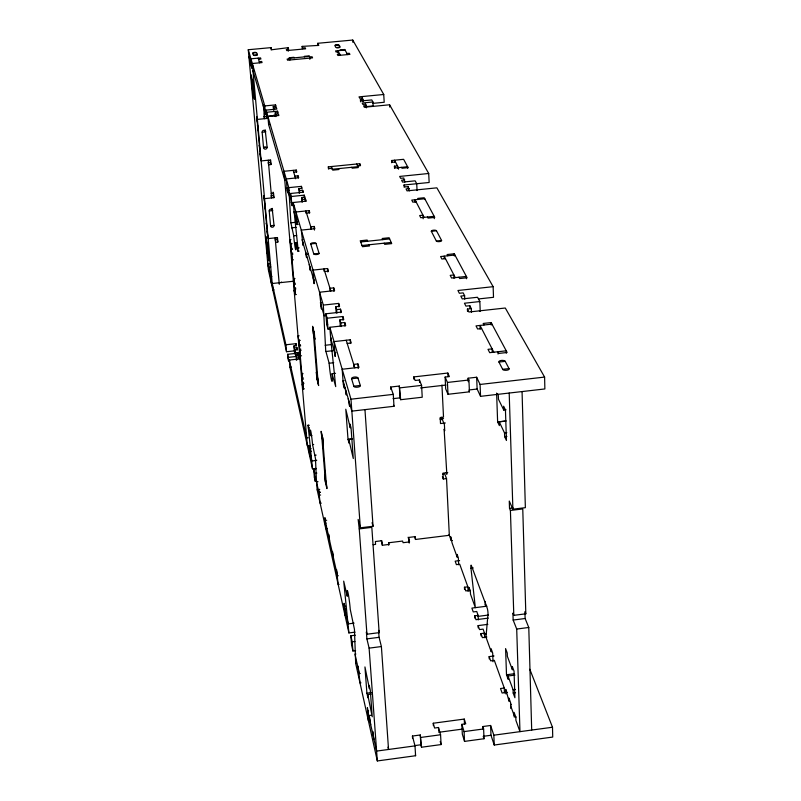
<?xml version="1.0" encoding="UTF-8"?>
<svg xmlns="http://www.w3.org/2000/svg" width="801" height="801" viewBox="0 0 801 801"><rect width="100%" height="100%" fill="white"/><g stroke="black" fill="none" stroke-linecap="round" stroke-linejoin="round"><path stroke-width="1.2" d="M308.065 425.161L312.51 468.855L316.185 468.425M257.151 54.999C258.573 50.974 249.952 51.755 253.577 55.249C255.539 56.36 260.705 53.837 253.577 55.249M414.517 745.631L420.875 744.77L421.526 747.223L441.111 744.57L440.57 734.767L438.497 727.498L434.603 728.029L433.251 723.233L464.25 719.068L465.731 723.834L461.847 724.354L462.317 734.106L464.54 741.386L484.024 738.742L483.614 728.95L482.823 726.537L490.602 725.486L493.847 735.188L494.237 745.03L552.73 737.06L552.5 727.238L529.811 669.266M483.233 736.319L490.993 735.268L494.237 745.03M355.073 632.149L348.916 632.94L343.689 581.125L347.264 596.294A12.365 0.831 83.1 0 1 347.954 592.42A12.365 0.831 83.1 0 1 350.257 609.381L354.442 629.236L355.674 663.398L377.321 760.95L415.599 755.733L414.988 745.881L376.6 751.088L367.639 710.928L368.6 710.797M493.847 735.188L552.5 727.238M369.311 720.409L368.35 720.54L367.399 707.704L368.68 715.583L370.993 715.283M438.748 732.294L462.237 729.13M412.585 738.482L412.435 736.039L420.285 734.978L421.526 747.223M420.936 737.421L440.57 734.767M461.847 724.354L464.079 731.593L483.614 728.95M371.203 694.097L367.699 694.557L372.235 716.775L370.272 690.072L369.191 685.356L369.431 688.71L364.946 666.923L366.898 693.195L371.544 692.585M514.933 675.103L508.034 676.014L513.091 689.761L513.201 693.055L514.913 697.731L514.042 671.118L512.32 666.532L512.43 669.866L507.353 656.309L507.243 653.005L505.581 648.58L506.502 674.772L514.492 673.711M504.44 692.795L504.27 688.019L500.515 688.52L502.117 693.025L507.504 692.304M513.091 689.761L515.423 689.451M513.201 693.055L515.524 692.745M355.674 663.398L356.585 663.278M360.23 673.471L359.309 673.591L354.963 654.157L355.874 654.037M489.241 658.943L489.151 656.61L494.007 655.969M360.941 682.842L360.019 682.963L358.107 666.162L358.347 669.286M355.604 650.642L352.921 650.993L351.569 644.895L350.868 635.774L355.324 635.203M488.31 618.122L476.014 619.704L474.623 615.799L478.127 615.358L478.317 619.884M377.321 760.95L369.111 648.139L366.898 638.888L366.387 631.939L366.938 634.222L379.163 632.65L371.824 527.358L359.238 528.9L358.147 519.408L360.34 527.809L373.046 526.257L364.956 409.631M514.262 717.115L514.102 712.399L515.814 717.135L515.924 720.399L519.969 731.643L516.705 629.045L513.161 620.054L512.93 613.125L513.811 615.348L525.826 613.806L522.763 508.935L510.407 510.447L509.506 508.405L509.266 501.046L512.89 509.196L525.366 507.674L522.062 391.569M366.898 638.888L379.073 637.326L381.396 646.547L388.535 749.466L387.994 747.163M513.161 620.054L525.126 618.512L528.78 627.483L531.694 730.061M350.868 635.774L352.21 641.821L354.903 641.481M478.207 627.894L478.117 625.611L487.839 624.359M351.569 644.895L352.46 644.785M481.051 635.894L480.96 633.591L484.525 633.13L484.715 637.726M369.111 648.139L381.396 646.547M516.705 629.045L528.78 627.483M483.794 634.062L486.437 633.721M486.868 637.055L482.402 637.636L480.96 633.591M346.282 615.038L344.981 615.208L344.05 603.303L345.121 610.072M354.082 623.148L348.215 623.889L344.28 606.287L345.581 606.117M486.918 606.177L471.879 608.099L473.251 611.934L476.735 611.493L478.127 615.358M477.476 616.45L488.43 615.038M339.023 584.45L338.182 584.56L336.47 569.421L336.7 572.325M469.196 591.058L469.036 587.493L470.367 591.178L470.497 594.162L475.353 607.659L470.968 568.239L473.281 567.949M464.55 589.446L464.45 587.233L467.854 586.803L468.054 591.238M470.307 590.327L465.761 590.898L464.45 587.233M338.322 575.739L337.481 575.849L325.116 520.44L326.698 520.25M459.584 560.61L455.168 561.161L456.41 564.635L459.724 564.214L467.854 586.803M327.379 528.56L325.797 528.75L324.886 517.656L325.817 523.574M509.506 508.405L513.211 507.954M373.136 544.68L375.579 544.38L375.379 541.526L381.867 540.735L382.177 545.281M388.725 545.211L388.565 542.778L402.593 541.055L403.093 542.698L409.571 541.907L408.11 537.231M414.548 536.52L415.489 539.463L449.321 535.298L446.537 478.597L444.775 473.972L442.613 474.232M321.291 503.138L320.15 503.278L318.588 489.501L319.739 489.361M315.914 468.945L313.682 469.206L314.613 473.381L316.856 473.111M313.682 469.206L314.352 477.136L315.093 477.056M314.352 477.136L315.284 481.341L316.775 481.171M318.017 481.681L316.505 481.852L317.176 489.882L348.916 632.94M447.729 472.56L442.973 473.131L443.273 478.988L446.537 478.597M317.176 489.882L318.678 489.701M319.959 492.074L318.818 492.214L318.588 489.501M319.249 492.435L320.4 492.295M320.62 495.008L319.469 495.148L316.505 481.852L315.454 458.392L312.56 444.575A10.123 0.581 83.5 0 0 310.778 431.068A10.123 0.581 83.5 0 0 310.508 435.584L311.899 435.424M352.2 438.988L348.775 439.389L353.291 458.522L351.038 427.774L349.967 423.999L350.247 427.854L345.782 409.221L348.024 439.389L352.55 438.858M496.62 393.111L497.631 421.937L506.192 420.946M497.631 421.937L499.363 425.581L499.233 421.837L505.381 421.116M312.56 444.575L313.692 444.445M308.775 445.446L307.354 445.616L283.995 171.294L296.24 170.062L296.821 171.875L293.747 172.185M311.399 456.32L309.777 456.52L308.896 446.137L309.977 446.017M311.118 448.58L309.116 448.74L311.849 460.986L316.255 460.465M311.339 451.183L309.707 451.384L308.896 446.137M314.993 455.228L316.145 455.098M499.233 421.837L504.52 432.92L506.793 432.65M504.52 432.92L504.65 436.705L506.913 436.435M315.614 460.345L316.755 460.215M471.459 312.26L471.308 308.625L467.424 309.056L468.935 312.01L505.291 308.015L544.6 377.081L544.87 388.946L480.55 396.335L480.079 384.45L476.655 377.241L468.094 378.212L468.925 380.004L469.426 391.829L448.009 394.282L445.686 388.835L445.116 377.071L449.381 376.59L447.839 373.046L413.777 376.911L415.158 380.475L419.444 379.984L421.586 385.391L422.227 397.236L400.69 399.709L399.319 386.042L390.678 387.023L393.271 394.372L394.002 406.287L351.849 411.133L343.038 380.795L344.09 380.675M308.115 425.211L309.286 425.321M308.225 427.964L309.326 427.834M497.451 393.671L498.322 395.434L498.452 399.228L503.759 410.052L506.042 409.782M439.949 419.033L443.534 418.613M308.125 437.757L306.703 437.917L289.311 360.039L299.624 358.888L299.133 356.825L296.56 357.106L296.08 355.053L298.643 354.763L298.152 352.72L295.599 353.001L294.888 349.957L297.431 349.677L296.951 347.664L294.418 347.944L293.947 345.932L296.47 345.662L296 343.669L285.907 344.78L272.23 283.514L293.627 281.231M445.316 422.988L440.5 423.549L440.2 417.521L443.514 417.131L441.942 385.041M303.199 383.949L302.117 384.069L303.249 388.936L304.35 388.815M353.842 386.192L360.31 385.451M502.678 369.301L509.035 368.58M399.979 387.854L421.586 385.391M445.116 377.071L447.439 382.447L468.925 380.004M420.495 387.944L445.967 385.041M305.141 200.59L304.861 197.146L301.637 197.477L302.267 199.479L305.501 199.149L306.142 201.171L293.166 202.503L323.324 305.081L338.673 303.419L339.584 306.282L335.729 306.703L336.63 309.597L340.495 309.176L341.426 312.09L325.877 313.782L327.178 318.217L342.838 316.515L343.779 319.489L339.854 319.919L340.795 322.933L344.74 322.503L345.702 325.536L329.842 327.279L350.978 399.198L393.271 394.372M480.079 384.45L544.6 377.081M393.031 398.658L400.019 397.857L400.69 399.709M469.126 389.947L477.126 389.036L480.55 396.335M287.559 354.312L288.24 357.376L295.909 356.515L295.189 353.461L287.559 354.312L288.55 360.881L289.832 360.74M296.21 360.029L296.841 359.959M289.311 360.039L289.932 367.118L291.224 366.968M323.324 305.081L325.707 350.708L329.141 363.233L333.727 362.723M344.06 384.31L344.34 388.155L343.319 384.63L342.177 369.241L359.008 367.359L357.917 363.934L353.732 364.405L353.902 366.698M301.687 372.625L301.967 373.827L303.068 373.707M329.141 363.233A12.956 0.951 83.6 0 0 331.504 380.205A12.956 0.951 83.6 0 0 332.065 373.737L335.549 373.336M303.229 377.842L302.137 377.962L302.418 379.173L303.519 379.053M303.609 382.277L302.518 382.397L303.249 388.936M302.798 383.619L303.899 383.499M351.579 378.733L357.977 378.002L360.37 385.681A2.453 1.041 -4.1 0 1 360.029 386.382L359.188 386.803A3.885 1.652 -4.1 0 1 355.984 387.223L354.643 386.993A2.453 1.041 -4.1 0 1 353.902 386.412L351.579 378.733A3.234 1.362 -4.1 0 1 354.372 377.041A3.234 1.362 -4.1 0 1 357.977 378.002M498.943 362.072L505.231 361.361L509.146 368.79A2.443 1.021 -1.6 0 1 508.935 369.471L508.184 369.892A3.865 1.612 -1.6 0 1 505.041 370.292L503.649 370.072A2.443 1.021 -1.6 0 1 502.788 369.511L498.943 362.072A3.214 1.332 -1.7 0 1 501.416 360.43A3.214 1.332 -1.7 0 1 505.231 361.361M325.877 313.782L326.718 324.595L328.02 329.091L329.972 328.881M299.113 335.789L298.012 335.909L299.604 345.962L300.705 345.842M299.133 340.525L300.245 340.395M331.674 338.162L330.683 338.272L335.709 386.613L332.065 373.737M498.052 354.032L497.982 351.739L498.853 353.411L507.133 352.48L491.123 322.583L483.183 323.464L483.984 325.006M300.425 344.67L299.314 344.79L299.604 345.962M347.193 343.449L351.259 342.998L350.247 339.804L334.047 341.596L335.178 356.495L333.967 349.566M491.944 324.125L476.024 325.887L477.606 328.991L481.611 328.55M325.116 345.271L331.874 344.53M300.806 349.186L299.704 349.306L300.445 355.894L301.546 355.774M372.755 103.379L384.2 102.278L383.739 94.488L352.75 40.05L317.807 43.284L318.808 45.387L302.137 46.388L302.828 47.98L305.181 47.76L305.652 48.821L286.728 50.583L286.307 49.512L288.67 49.292L288.04 47.69L271.749 49.752L270.998 47.629L248.27 49.732L268.335 269.747L286.518 351.729L295.339 350.748M299.985 350.478L301.086 350.357M293.947 345.932L294.548 352.901L295.97 352.74M325.877 351.489L332.635 350.728M287.869 357.807L288.51 357.737M335.909 352.67L334.898 352.78L330.683 338.272L329.842 327.279M321.772 302.588L320.37 302.738L324.155 315.774L326.448 315.524M478.487 298.943L493.506 297.311L493.136 286.678L457.942 290.493L459.363 293.276L463.158 292.866L464.61 295.679L464.76 299.254M464.61 295.679L460.805 296.09L462.247 298.923L477.546 297.261L479.849 301.546L480.22 311.168M479.849 301.546L464.45 303.229L465.932 306.132L469.797 305.702L471.308 308.625M326.718 324.595L327.689 324.495M293.607 277.667L293.887 278.738L295.018 278.618M272.42 282.953L271.289 283.073L270.157 272.951L270.348 275.073M314.763 280.21L313.852 280.3L302.077 239.759L302.928 239.669M295.209 283.154L294.087 283.274L294.368 284.345L295.489 284.225M273.962 289.832L272.811 289.952L252.325 63.509L262.057 62.598L261.697 61.467L259.264 61.687M295.609 287.809L294.488 287.929L295.239 294.598L296.36 294.478M294.758 289.011L295.889 288.891M295.239 294.598L294.127 290.242L295.239 290.122M321.181 305.541L321.461 309.046L319.539 292.225L334.588 290.603L333.727 287.869L329.982 288.28L330.152 290.603M292.265 248.34L291.123 248.46L291.404 249.481L292.535 249.371M293.166 202.503L297.922 247.98L299.133 247.849M360.63 241.962L389.616 238.918M297.461 242.673L295.669 242.853L297.992 251.224L299.204 251.103M362.002 245.506L391.168 242.443M292.665 253.076L291.534 253.196L292.285 259.914L293.426 259.794M291.804 254.237L292.936 254.117M308.395 254.117L306.312 254.338L306.573 257.612L305.622 251.955M313.762 253.907L319.078 253.346L315.964 243.384A2.633 0.901 -4.5 0 0 313.081 242.783A2.633 0.901 -4.5 0 0 310.738 243.935L313.762 253.907A2.683 0.931 -4.4 0 0 316.705 254.538A2.683 0.931 -4.4 0 0 319.078 253.346M436.335 241.001L441.581 240.45L436.485 230.768A2.623 0.891 -2.9 0 0 433.461 230.187A2.623 0.891 -2.9 0 0 431.328 231.309L436.335 241.001A2.663 0.921 -2.9 0 0 439.419 241.612A2.663 0.921 -2.9 0 0 441.581 240.45M269.987 263.239L267.764 263.479L270.708 276.695L271.849 276.565M270.818 266.883L268.575 267.123L268.385 265.021L270.628 264.781M458.973 277.216L459.674 278.548L467.093 277.757L454.247 253.777L447.108 254.538L447.759 255.779M324.745 271.499L328.39 271.108L327.569 268.545L313.031 270.087L314.122 283.694L313.101 277.717M454.908 255.018L440.59 256.54L441.872 259.033L445.466 258.653M297.351 219.124L296.12 219.254L296.38 222.368L297.001 224.5L298.232 224.38M297.972 221.256L296.74 221.386L293.947 211.754L295.559 211.594M295.669 242.853A10.633 0.641 84 0 1 295.519 249.271A10.633 0.641 84 0 1 293.707 235.794L290.883 222.808L296.12 222.267M296.38 222.368L297.612 222.237M269.216 210.943L272.73 210.583A1.772 1.672 -12.5 0 0 270.828 209.091A1.772 1.672 -12.5 0 0 269.216 210.943L270.538 225.742L274.042 225.371L272.17 208.35L272.25 209.281M291.494 227.844L296.15 227.364M302.738 242.042L303.008 245.266L301.286 230.107L314.893 228.696L314.182 226.463L310.798 226.813L310.988 229.216M293.707 235.794L296.65 235.494M274.973 239.92L277.286 239.679L277.867 242.012L275.544 242.252M291.404 249.481L289.822 239.719L290.953 239.599M290.923 243.774L292.055 243.654M310.738 243.935L315.964 243.384M431.328 231.309L436.485 230.768M294.988 176.16L298.082 175.85L298.673 177.702L286.247 178.953L287.259 190.828L287.809 192.741L289.561 192.56M293.767 205.467L292.165 205.627L291.284 202.613L290.523 193.492L303.279 192.19L302.658 190.237L299.484 190.558L298.873 188.615L302.047 188.295L301.426 186.363L288.801 187.644L267.914 116.556L278.878 115.494L278.428 114.052L275.694 114.323L275.244 112.881L277.967 112.621L277.516 111.199L266.643 112.25L266.022 110.117L276.836 109.076L276.395 107.674L273.702 107.935L273.261 106.533L275.955 106.283L275.514 104.891L264.791 105.922L248.27 49.732M264.42 200.911L263.839 195.724L264.55 198.638L273.962 197.677L273.391 195.494L271.048 195.734L271.609 197.917L268.265 160.21M304.861 197.146L304.23 195.154L289.561 196.686L287.008 187.865L288.56 187.704M404.175 187.284L404.044 185.001L429.156 182.488L428.705 173.487L389.596 104.781L364.315 107.224L363.594 105.822L366.297 105.562L366.447 107.825M409.361 190.878L408.22 186.623L405.046 186.943L404.044 185.001M409.231 188.575L406.037 188.906L407.048 190.878L436.875 187.834L493.136 286.678M291.284 202.613L292.085 202.533M306.513 213.086L309.817 212.746L309.146 210.633L295.959 211.985L297.001 224.5M416.079 201.822L412.815 202.152L411.764 200.1L424.77 198.768L424.81 199.549M328.48 169.051L328.32 166.848L359.749 163.704L360.54 165.487L357.496 165.797M391.669 162.713L391.539 160.52L403.624 159.309L408.099 167.649L401.962 168.26L401.481 167.359M332.065 168.34L329.011 168.651L328.32 166.848M395.484 161.982L392.44 162.293L391.539 160.52M332.415 169.241L357.897 166.688M394.553 168.38L394.422 166.167L397.486 165.857L397.606 168.07M286.277 179.935L284.745 180.095L268.615 124.545L267.914 116.556M428.705 173.487L399.669 176.43L400.63 178.313L403.754 177.992L404.865 182.147M288.72 189.647L287.559 189.767L287.809 192.741M287.259 190.828L289.001 190.648M271.209 193.431L273.562 193.191L273.962 197.677M404.735 179.885L401.601 180.205L402.573 182.117L415.158 180.836L416.71 183.709L417.071 190.558M262.157 132.215L265.752 131.865A1.802 1.742 -12.4 0 0 263.799 130.303A1.802 1.742 -12.4 0 0 262.157 132.215L263.539 147.584L267.113 147.234L265.201 129.912L265.291 130.873M271.038 164.535L270.478 162.473L268.115 162.703L268.665 164.776L271.038 164.535L270.638 159.98L261.136 160.921L260.025 153.632L260.205 154.313M365.106 106.713L373.156 105.932L372.916 101.987L362.172 103.029L362.883 104.42L365.576 104.16L366.297 105.562M254.187 70.558L252.966 70.678L265.481 113.742L266.813 113.612M264.17 114.032L266.563 113.802L266.983 118.468L257.381 119.399L256.69 116.856L257.281 122.132M266.022 110.117L266.993 116.205L275.144 115.424M264.04 116.796L266.423 116.566L266.983 118.468M275.894 115.644L274.373 115.795L274.102 114.913M268.615 124.545L269.987 124.415M383.739 94.488L359.018 96.861L359.709 98.223L362.372 97.962L363.223 101.567M360.56 101.817L360.41 99.584L363.073 99.324M336.33 47.589L339.884 47.219L338.723 45.006C331.804 46.208 336.4 44.175 338.583 44.886C343.218 48.4 334.317 49.171 335.138 45.297M345.111 50.032L335.549 50.924L336.11 52.015L338.493 51.785M258.503 59.254L260.916 59.024L260.565 57.912L250.943 58.813L251.804 68.265L251.254 64.781M289.311 58.303L309.396 56.42M289.551 58.863L287.128 59.084L287.559 60.205L312.57 57.872L312.07 56.751L309.667 56.981L309.847 59.354M339.724 54.168L337.321 54.398L337.892 55.499L349.927 54.378L349.326 53.267L346.933 53.497M252.786 65.792L251.584 65.902L248.911 56.681M252.886 52.986L256.45 52.656M516.094 717.015L515.103 716.715A2.233 1.362 0.1 0 1 514.312 715.944L510.698 705.891A2.934 1.782 0 0 1 511.479 704.259M347.554 54.598L344.78 49.492L340.035 49.932L340.315 50.473M372.916 101.987L371.804 99.925L361.111 100.956L360.41 99.584M479.399 310.728L479.689 311.279M418.272 199.429L417.732 198.408L424.23 197.747L434.763 217.401L428.044 218.102L427.474 217.011M340.335 55.269L337.972 50.693L338.132 53.056M424.109 217.361L415.018 199.769L415.138 202.112M455.268 277.617L444.175 256.16L444.295 258.623M493.837 352.2L480.009 325.446L480.149 329.151M394.422 166.167L395.354 167.97L407.609 166.738L407.689 168.22M504.65 436.705L506.442 440.48L505.441 409.872L503.629 406.217L503.759 410.052M469.006 390.918L469.426 391.829M310.137 58.103L309.176 55.87L304.36 56.32L304.6 56.871M356.715 164.005L358.287 167.589L352.17 168.2L351.789 167.299M382.698 239.639L382.197 238.478L389.136 237.747L391.709 243.624L384.71 244.355L384.2 243.174M524.915 611.594L525.826 613.806M294.157 57.852L293.937 57.292L289.111 57.742L289.962 59.985M338.543 168.631L338.903 169.532L332.765 170.152L331.364 166.548L331.544 168.891M367.619 241.221L367.148 240.05L360.2 240.781L362.493 246.698L369.521 245.957L369.041 244.766M446.247 472.74L446.838 474.282L444.114 429.186L444.705 430.668L444.415 424.64L441.451 417.341L441.571 419.734M442.402 476.675L443.273 478.988M484.935 604.084L485.766 606.327L485.216 601.401M506.502 674.772L508.154 679.278L508.034 676.014M449.051 534.547L450.893 539.674A2.463 1.272 -2.2 0 0 452.365 540.565M484.525 633.13L483.083 629.125L479.529 629.586L478.117 625.611M504.27 688.019L494.317 660.364L490.663 660.845L489.151 656.61M393.631 405.236L394.002 406.287M483.383 736.77L484.024 738.742M258.162 58.143L259.624 62.818M293.186 170.373L295.629 178.753M311.499 229.046L305.852 210.973L306.042 213.326M330.833 291.003L323.944 268.926L324.135 271.399M346.202 340.255L354.803 367.829M297.992 251.224L297.922 247.98M290.523 193.492L292.165 205.627M388.565 542.778L389.046 544.43L382.558 545.231L381.236 540.535M263.859 116.165L264.58 118.698L263.369 105.041M440.22 741.436L441.111 744.57M372.054 522.673L373.046 526.257M348.024 439.389L349.056 443.143L348.775 439.389M289.842 239.709L290.663 242.753L294.978 293.496L294.147 290.242M313.441 333.967L312.57 326.297L314.362 332.956L314.883 339.344L314.523 337.992M257.632 125.987L257.461 125.346L258.052 130.603M292.015 258.873L292.285 259.914M259.444 145.932L259.264 145.261L259.854 150.508M412.435 736.039L414.988 745.881M415.359 754.802L415.599 755.733M316.665 373.687L316.305 372.295L316.816 378.483L318.618 385.551L317.747 377.902M379.163 632.65L378.593 630.367L379.073 637.326M321.952 438.798L321.101 431.298L322.923 438.778L323.414 444.825L323.043 443.313M264.761 204.625L264.58 203.885L265.161 209.071M300.155 354.713L300.445 355.894M281.321 282.012L281.441 282.533M308.165 425.371L310.508 435.584M297.582 354.773L297.702 355.274M266.493 223.819L266.312 223.058L266.893 228.225M325.006 476.435L324.645 474.883L325.116 480.75L326.958 488.6L326.107 481.121M267.224 231.879L267.043 231.119L268.165 238.598L277.486 237.627L277.867 242.012M294.548 352.901L294.728 353.662M366.898 693.195L367.949 697.831L367.699 694.557M268.385 265.021L268.926 268.695M289.932 367.118L312.51 468.855M256.861 117.487L260.615 158.868M264.02 196.445L267.624 236.275M250.963 63.75L251.174 66.093L250.633 62.628M270.017 273.602L269.466 269.887L269.667 272M249.962 60.325L250.172 62.658L249.642 59.224M266.643 112.25L266.993 116.205M288.24 357.376L288.55 360.881M266.122 113.081L266.423 116.566M270.277 160.2L270.478 162.473M273.091 192.14L273.391 195.494M277.096 237.496L277.286 239.679M264.791 105.922L265.481 113.742M285.907 344.78L286.518 351.729M275.154 237.867L279.279 284.325M277.516 111.199L277.707 113.462M298.152 352.72L298.352 355.063M297.732 353.171L297.932 355.504M296.951 347.664L297.151 349.987M270.998 47.629L271.189 49.942M275.514 104.891L275.704 107.124M296 343.669L296.2 345.982M275.694 114.323L275.884 116.596M296.56 357.106L296.77 359.459M275.244 112.881L275.534 116.285M296.08 355.053L296.49 359.739M295.599 353.001L295.909 356.515M294.888 349.957L295.189 353.461M273.702 107.935L273.892 110.178M294.418 347.944L294.918 353.762M273.261 106.533L273.552 109.897M314.613 473.381L315.284 481.341M288.801 187.644L290.883 222.808M293.887 278.738L294.368 284.345M301.967 373.827L302.418 379.173M298.873 339.364L302.988 387.714M299.133 356.825L299.334 359.178M296.24 170.062L296.42 172.265M305.501 199.149L305.682 201.462M304.23 195.154L304.41 197.446M309.967 266.943L310.237 270.277L309.246 264.46M333.426 557.646L332.435 551.398L332.665 554.262M302.658 190.237L302.848 192.51M314.002 331.614L318.257 384.13M322.563 437.276L326.588 487.018M301.426 186.363L301.617 188.625M312.931 327.619L317.166 379.884M321.461 432.78L325.486 482.302M302.267 199.479L302.458 201.792M301.637 197.477L302.017 202.072M329.581 540.425L328.62 534.337L328.851 537.161M288.04 47.69L288.32 51.174M299.484 190.558L299.674 192.831M298.082 175.85L298.262 178.072M298.873 188.615L299.244 193.151M314.182 226.463L314.473 230.067M309.146 210.633L309.336 212.986M327.178 318.217L328.02 329.091M352.21 641.821L352.921 650.993M302.137 46.388L302.317 48.701M327.569 268.545L327.829 271.95M340.495 309.176L340.765 312.76M346.042 391.138L346.322 395.013L345.001 387.554M370.703 724.645L369.401 716.665L369.641 719.899M340.795 322.933L341.066 326.588M338.673 303.419L338.933 306.983M339.854 319.919L340.305 325.987M317.807 43.284L317.977 45.597M336.63 309.597L336.901 313.181M335.729 306.703L336.18 312.66M333.727 287.869L333.987 291.364M350.978 399.198L360.34 527.809M344.74 322.503L345.001 326.147M359.238 528.9L366.938 634.222M349.306 402.392L349.596 406.317L348.235 398.698M374.027 739.533L372.695 731.393L372.936 734.657M342.838 316.515L343.098 320.13M357.917 363.934L358.247 368.53M350.247 339.804L350.508 343.529M352.75 40.05L352.901 42.363M359.749 163.704L359.899 165.897M365.576 104.16L365.797 107.544M362.372 97.962L362.593 101.316M390.678 387.023L390.828 389.386M409.201 543.088L408.86 537.411L415.329 536.62L415.489 539.463M399.319 386.042L400.019 397.857M420.285 734.978L420.875 744.77M398.498 169.151L398.417 167.659L394.563 160.22L394.693 162.383M389.596 104.781L389.727 107.054M413.777 376.911L413.907 379.253M433.251 723.233L433.391 725.666M419.444 379.984L419.574 382.337M438.497 727.498L438.698 731.163M408.22 186.623L408.35 188.916M423.178 218.783L422.988 215.189L419.644 215.539L420.755 217.712L434.172 216.32L434.292 218.643M450.923 540.234L450.753 536.82L452.084 542.978L457.241 557.316L457.101 554.412L458.342 557.846L458.673 564.805M447.839 373.046L447.999 376.56M464.25 719.068L464.48 723.934M447.439 382.447L448.009 394.282M464.079 731.593L464.54 741.386M454.247 253.777L454.347 256.03M454.057 278.438L453.897 274.963L450.212 275.354L451.564 278.017L466.382 276.425L466.482 278.748M468.094 378.212L468.245 381.747M482.823 726.537L482.923 728.98M474.623 615.799L474.723 618.072M469.797 305.702L469.897 308.125M467.424 309.056L467.524 311.479M493.015 661.736L492.675 653.005L491.163 648.82L491.283 651.934L485.977 637.175L487.989 614.167A3.775 0.561 82.1 0 0 487.128 607.909L471.409 565.656A3.594 0.511 82.4 0 0 470.968 568.239M476.655 377.241L477.126 389.036M490.602 725.486L490.993 735.268M505.942 693.966L505.781 689.321L509.035 701.265L508.925 698.041L510.587 702.657L510.788 708.525M492.245 352.31L492.124 348.876L488.009 349.336L489.701 352.67L506.242 350.808L506.312 353.161M491.123 322.583L491.203 325.056M510.407 510.447L513.811 615.348M509.196 393.051L512.89 509.196M524.955 612.745L525.126 618.512M265.421 147.004A1.792 1.722 -12.4 0 1 264.1 147.014M274.042 225.371A1.762 1.662 -12.5 0 1 272.44 227.214A1.762 1.662 -12.5 0 1 270.538 225.742M267.113 147.234A1.792 1.732 -12.4 0 1 265.481 149.136A1.792 1.732 -12.4 0 1 263.539 147.584M251.424 76.005L251.103 74.873L252.786 93.276L253.106 94.458L252.896 92.155L254.428 99.244L252.736 80.611L252.405 79.449L252.615 81.782L251.424 76.005M266.152 237.807L265.802 236.295L267.354 253.316L267.704 254.858L267.504 252.736L269.116 261.126L267.554 243.915L267.204 242.383L267.394 244.535L266.152 237.807"/></g></svg>
